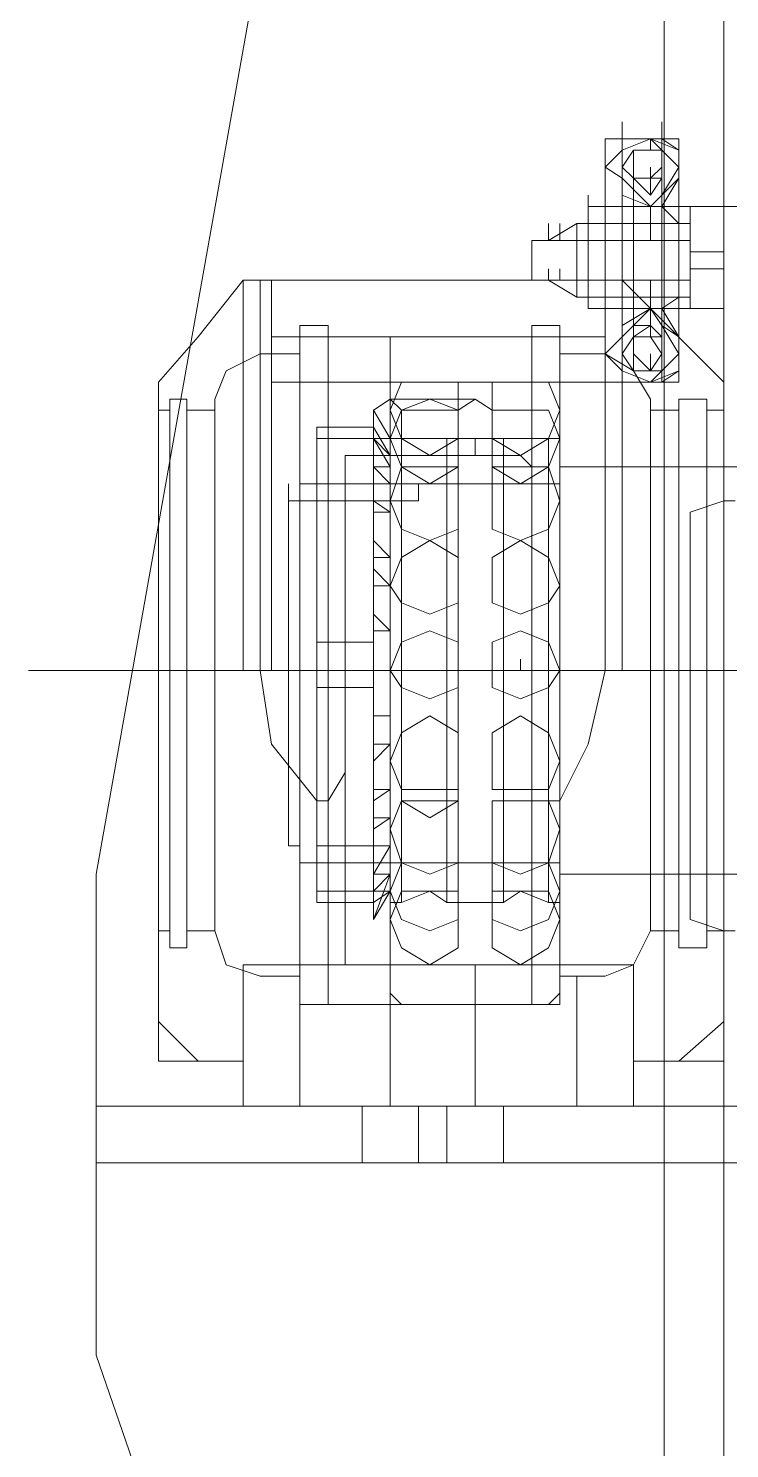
# Model space of a CAD drawing. Header units: millimetres. Extents: x 3220 to 226993, y 817 to 176024.
# Drawn here: x 123131.1 to 123310.4, y 146871.7 to 147234.8 of the extents above; entities that cross this region are included whole.
import ezdxf

# ---------------------------------------------------------------- set-up
doc = ezdxf.new("R2010")
doc.units = ezdxf.units.MM
doc.layers.add('Sichtbare Kanten(DIN)', color=7, linetype='Continuous', lineweight=50, true_color=0x3f3f3f)

# ---------------------------------------------------------------- blocks, each defined once
blk = doc.blocks.new('ligne broyage 2')
at = {"color": 7, "linetype": 'Continuous', "lineweight": 15, "true_color": 0x000007}
for points in [[(2656.44, 8849.97), (2552.28, 9434.39), (2552.28, 9434.39)], [(2640.52, 8902.05), (2640.52, 8802.23), (2640.52, 8802.23)], [(2656.44, 8776.19), (2656.44, 8849.97), (2656.44, 8849.97)], [(2656.44, 8776.19), (2656.44, 8727.01), (2656.44, 8727.01)], [(2656.44, 8727.01), (2514.67, 8316.18), (2514.67, 8316.18)]]:
    blk.add_lwpolyline(points, dxfattribs=at)
at = {"color": 7, "linetype": 'Continuous', "lineweight": 5, "true_color": 0x000007}
for points in [[(2495.87, 9372.18), (2495.87, 9020.67)], [(2511.78, 9038.02), (2511.78, 9042.36)], [(2511.78, 9038.02), (2511.78, 9042.36)], [(2511.78, 9038.02), (2511.78, 9042.36), (2511.78, 9042.36)], [(2521.91, 9038.02), (2521.91, 9042.36)], [(2514.67, 9038.02), (2507.44, 9035.13)], [(2514.67, 9020.67), (2507.44, 9027.9), (2507.44, 9035.13), (2514.67, 9038.02), (2521.91, 9035.13)], [(2521.91, 9038.02), (2507.44, 9038.02), (2507.44, 9038.02)], [(2514.67, 9038.02), (2507.44, 9035.13)], [(2511.78, 9038.02), (2507.44, 9035.13), (2507.44, 9035.13)], [(2514.67, 9038.02), (2507.44, 9035.13)], [(2507.44, 9035.13), (2511.78, 9038.02)], [(2507.44, 8994.63), (2507.44, 9038.02), (2507.44, 9038.02)], [(2511.78, 9038.02), (2514.67, 9038.02)], [(2511.78, 9038.02), (2511.78, 9020.67), (2511.78, 9020.67)], [(2511.78, 9038.02), (2511.78, 9020.67), (2511.78, 9020.67)], [(2521.91, 9035.13), (2514.67, 9038.02)], [(2521.91, 9027.9), (2521.91, 9035.13), (2514.67, 9038.02)], [(2514.67, 9035.13), (2514.67, 9038.02), (2514.67, 9038.02)], [(2521.91, 9035.13), (2514.67, 9038.02)], [(2514.67, 9038.02), (2521.91, 9038.02), (2521.91, 9035.13)], [(2514.67, 9035.13), (2514.67, 9038.02)], [(2514.67, 9035.13), (2514.67, 9038.02), (2514.67, 9038.02)], [(2521.91, 9038.02), (2526.25, 9038.02), (2526.25, 9038.02)], [(2521.91, 9035.13), (2521.91, 9038.02)], [(2526.25, 9038.02), (2526.25, 8994.63), (2526.25, 8994.63)], [(2507.44, 9035.13), (2507.44, 9030.79)], [(2507.44, 9030.79), (2507.44, 9035.13), (2507.44, 9035.13)], [(2507.44, 9030.79), (2507.44, 9035.13), (2507.44, 9035.13)], [(2507.44, 9030.79), (2507.44, 9035.13)], [(2507.44, 9030.79), (2507.44, 9035.13)], [(2514.67, 9020.67), (2511.78, 9023.56), (2507.44, 9027.9), (2507.44, 9035.13)], [(2507.44, 9030.79), (2507.44, 9035.13), (2507.44, 9035.13)], [(2507.44, 9030.79), (2507.44, 9035.13)], [(2507.44, 9035.13), (2507.44, 9027.9)], [(2507.44, 9035.13), (2507.44, 9027.9)], [(2507.44, 9030.79), (2507.44, 9035.13)], [(2514.67, 9035.13), (2511.78, 9035.13), (2511.78, 9027.9)], [(2521.91, 9030.79), (2519.01, 9035.13), (2511.78, 9035.13), (2511.78, 9027.9), (2514.67, 9023.56), (2519.01, 9027.9), (2521.91, 9030.79), (2519.01, 9027.9)], [(2521.91, 9030.79), (2519.01, 9035.13), (2511.78, 9035.13), (2511.78, 9027.9)], [(2514.67, 9035.13), (2511.78, 9035.13), (2511.78, 9030.79)], [(2514.67, 9020.67), (2521.91, 9027.9), (2521.91, 9035.13)], [(2521.91, 9030.79), (2519.01, 9035.13), (2514.67, 9035.13)], [(2519.01, 9030.79), (2519.01, 9035.13), (2514.67, 9035.13)], [(2519.01, 9035.13), (2514.67, 9035.13), (2514.67, 9035.13)], [(2519.01, 9030.79), (2519.01, 9035.13), (2514.67, 9035.13)], [(2521.91, 9035.13), (2526.25, 9030.79), (2521.91, 9027.9)], [(2521.91, 9027.9), (2521.91, 9035.13)], [(2521.91, 9027.9), (2521.91, 9035.13)], [(2526.25, 9030.79), (2521.91, 9035.13), (2521.91, 9035.13)], [(2526.25, 9030.79), (2526.25, 9035.13)], [(2526.25, 9030.79), (2526.25, 9035.13), (2526.25, 9035.13)], [(2526.25, 9030.79), (2526.25, 9035.13)], [(2526.25, 9030.79), (2526.25, 9035.13)], [(2526.25, 9030.79), (2526.25, 9035.13)], [(2526.25, 9030.79), (2526.25, 9035.13)], [(2507.44, 9030.79), (2507.44, 9027.9), (2507.44, 9027.9)], [(2507.44, 9027.9), (2507.44, 9030.79)], [(2511.78, 9027.9), (2514.67, 9023.56), (2519.01, 9027.9), (2521.91, 9030.79)], [(2511.78, 9030.79), (2511.78, 9020.67), (2511.78, 9020.67)], [(2511.78, 9027.9), (2511.78, 9030.79)], [(2511.78, 9030.79), (2514.67, 9027.9), (2514.67, 9027.9)], [(2514.67, 9027.9), (2514.67, 9030.79)], [(2514.67, 9027.9), (2519.01, 9027.9), (2519.01, 9030.79)], [(2519.01, 9020.67), (2519.01, 9030.79)], [(2526.25, 9030.79), (2521.91, 9027.9), (2521.91, 9020.67)], [(2507.44, 9027.9), (2511.78, 9020.67)], [(2521.91, 9027.9), (2514.67, 9020.67), (2507.44, 9027.9)], [(2511.78, 9020.67), (2507.44, 9027.9)], [(2507.44, 9027.9), (2514.67, 9020.67)], [(2511.78, 9027.9), (2514.67, 9023.56), (2519.01, 9027.9)], [(2511.78, 9027.9), (2514.67, 9027.9), (2514.67, 9027.9)], [(2511.78, 9027.9), (2514.67, 9027.9), (2514.67, 9027.9)], [(2514.67, 9023.56), (2514.67, 9027.9), (2514.67, 9027.9)], [(2514.67, 9023.56), (2514.67, 9027.9), (2514.67, 9027.9)], [(2514.67, 9020.67), (2521.91, 9027.9)], [(2521.91, 9027.9), (2521.91, 9023.56), (2514.67, 9020.67)], [(2521.91, 9020.67), (2521.91, 9027.9)], [(2511.78, 9020.67), (2511.78, 9023.56), (2511.78, 9023.56)], [(2511.78, 9020.67), (2511.78, 9023.56)], [(2511.78, 9020.67), (2511.78, 9023.56)], [(2511.78, 9020.67), (2511.78, 9023.56)], [(2511.78, 9020.67), (2511.78, 9023.56)], [(2521.91, 9020.67), (2521.91, 9023.56)], [(2521.91, 9020.67), (2521.91, 9023.56)], [(2530.58, 9020.67), (2530.58, 9023.56), (2530.58, 9023.56)], [(2495.87, 9020.67), (1629.37, 9020.67)], [(2504.55, 9020.67), (2495.87, 9020.67)], [(2511.78, 9020.67), (2495.87, 9020.67)], [(2495.87, 9020.67), (2511.78, 9020.67), (2507.44, 9016.33)], [(2495.87, 8954.12), (2495.87, 9020.67)], [(2504.55, 8997.52), (2504.55, 9020.67), (2504.55, 9016.33)], [(2504.55, 9016.33), (2504.55, 9020.67)], [(2507.44, 9016.33), (2507.44, 9020.67)], [(2514.67, 9020.67), (2511.78, 9020.67), (2511.78, 9016.33)], [(2511.78, 9020.67), (2521.91, 9020.67), (2521.91, 9020.67)], [(2521.91, 9020.67), (2511.78, 9020.67), (2511.78, 9020.67)], [(2511.78, 8994.63), (2511.78, 9020.67), (2511.78, 9020.67)], [(2514.67, 9020.67), (2511.78, 9020.67)], [(2514.67, 9020.67), (2514.67, 9011.99)], [(2514.67, 9020.67), (2521.91, 9020.67)], [(2526.25, 9020.67), (2514.67, 9020.67)], [(2521.91, 9020.67), (2514.67, 9020.67)], [(2519.01, 8994.63), (2519.01, 9020.67)], [(2521.91, 9016.33), (2521.91, 9020.67)], [(2521.91, 9011.99), (2521.91, 9020.67)], [(2530.58, 9020.67), (2521.91, 9020.67)], [(2521.91, 9020.67), (2530.58, 9020.67), (2530.58, 9020.67)], [(2526.25, 9016.33), (2526.25, 9020.67)], [(2530.58, 9020.67), (2526.25, 9020.67)], [(2526.25, 9020.67), (2526.25, 8994.63)], [(2530.58, 9020.67), (2530.58, 8994.63)], [(2530.58, 9016.33), (2530.58, 9020.67)], [(2504.55, 9016.33), (2504.55, 8997.52)], [(2504.55, 9009.09), (2504.55, 9016.33), (2504.55, 9016.33)], [(2504.55, 9009.09), (2504.55, 9016.33), (2504.55, 9016.33)], [(2504.55, 9016.33), (2504.55, 9011.99)], [(2504.55, 9016.33), (2507.44, 9016.33)], [(2530.58, 9016.33), (2507.44, 9016.33)], [(2507.44, 9016.33), (2507.44, 8997.52)], [(2507.44, 9016.33), (2507.44, 9011.99)], [(2511.78, 9016.33), (2511.78, 9011.99)], [(2511.78, 9011.99), (2511.78, 9016.33)], [(2511.78, 9016.33), (2511.78, 8997.52)], [(2519.01, 9011.99), (2519.01, 9016.33)], [(2526.25, 9016.33), (2521.91, 9016.33), (2521.91, 9011.99), (2526.25, 9011.99)], [(2521.91, 9011.99), (2521.91, 9016.33)], [(2530.58, 9016.33), (2526.25, 9016.33), (2526.25, 9016.33)], [(2526.25, 9016.33), (2526.25, 9011.99)], [(2526.25, 9011.99), (2526.25, 9016.33)], [(2526.25, 9011.99), (2526.25, 9016.33), (2526.25, 9016.33)], [(2530.58, 9016.33), (2530.58, 9011.99)], [(2530.58, 9011.99), (2530.58, 9016.33)], [(2530.58, 9011.99), (2533.48, 9011.99), (2533.48, 9016.33)], [(2530.58, 9011.99), (2530.58, 9016.33)], [(2530.58, 9011.99), (2530.58, 9016.33), (2530.58, 9016.33)], [(2530.58, 9011.99), (2530.58, 9016.33)], [(2530.58, 9016.33), (2533.48, 9016.33), (2533.48, 9016.33)], [(2533.48, 9016.33), (2540.71, 9011.99), (2545.05, 9011.99)], [(2537.82, 9011.99), (2537.82, 9016.33)], [(2540.71, 9011.99), (2540.71, 9016.33)], [(2504.55, 9011.99), (2507.44, 9011.99)], [(2521.91, 9011.99), (2507.44, 9011.99)], [(2530.58, 9011.99), (2507.44, 9011.99)], [(2511.78, 9011.99), (2511.78, 9001.86)], [(2519.01, 9011.99), (2519.01, 9001.86)], [(2519.01, 9011.99), (2537.82, 9011.99), (2537.82, 9011.99)], [(2521.91, 9001.86), (2521.91, 9011.99)], [(2530.58, 9011.99), (2521.91, 9011.99)], [(2530.58, 9011.99), (2526.25, 9011.99), (2526.25, 9011.99)], [(2530.58, 9011.99), (2540.71, 9011.99)], [(2530.58, 9001.86), (2530.58, 9011.99)], [(2533.48, 9011.99), (2533.48, 9001.86), (2533.48, 9001.86)], [(2540.71, 9011.99), (2537.82, 9011.99), (2537.82, 9011.99)], [(2545.05, 9011.99), (2545.05, 9001.86)], [(2495.87, 9009.09), (2504.55, 9009.09)], [(2504.55, 9004.75), (2495.87, 9004.75)], [(2504.55, 9001.86), (2504.55, 9004.75)], [(2504.55, 8997.52), (2504.55, 9004.75), (2504.55, 9004.75)], [(2504.55, 8997.52), (2504.55, 9004.75), (2504.55, 9004.75)], [(2521.91, 9001.86), (2521.91, 9004.75)], [(2526.25, 9001.86), (2526.25, 9004.75)], [(2530.58, 9001.86), (2530.58, 9004.75)], [(2533.48, 9001.86), (2533.48, 9004.75)], [(2537.82, 9001.86), (2537.82, 9004.75)], [(2540.71, 9001.86), (2540.71, 9004.75)], [(2521.91, 9001.86), (2495.87, 8975.82)], [(2507.44, 9001.86), (2504.55, 9001.86)], [(2530.58, 9001.86), (2507.44, 9001.86)], [(2507.44, 9001.86), (2507.44, 8997.52)], [(2507.44, 9001.86), (2521.91, 9001.86)], [(2507.44, 8997.52), (2507.44, 9001.86)], [(2511.78, 9001.86), (2511.78, 8997.52)], [(2511.78, 8997.52), (2511.78, 9001.86)], [(2514.67, 9001.86), (2514.67, 8994.63)], [(2540.71, 9001.86), (2519.01, 9001.86), (2519.01, 9001.86)], [(2526.25, 9001.86), (2521.91, 9001.86), (2521.91, 8997.52), (2526.25, 8997.52)], [(2521.91, 9001.86), (2521.91, 8997.52)], [(2521.91, 8994.63), (2521.91, 9001.86)], [(2521.91, 9001.86), (2530.58, 9001.86)], [(2521.91, 9001.86), (2526.25, 9001.86), (2526.25, 9001.86)], [(2521.91, 9001.86), (2521.91, 8902.05)], [(2526.25, 9001.86), (2526.25, 8997.52)], [(2526.25, 8987.39), (2526.25, 9001.86), (2526.25, 9001.86)], [(2611.59, 9001.86), (2526.25, 9001.86)], [(2526.25, 8997.52), (2526.25, 9001.86)], [(2526.25, 8997.52), (2526.25, 9001.86)], [(2526.25, 9001.86), (2530.58, 9001.86), (2530.58, 9001.86)], [(2526.25, 9001.86), (2526.25, 8902.05)], [(2530.58, 9001.86), (2530.58, 8997.52)], [(2530.58, 8997.52), (2530.58, 9001.86)], [(2530.58, 8997.52), (2530.58, 9001.86)], [(2533.48, 9001.86), (2530.58, 9001.86), (2530.58, 9001.86)], [(2530.58, 9001.86), (2540.71, 9001.86), (2533.48, 8997.52)], [(2530.58, 8997.52), (2530.58, 9001.86), (2530.58, 9001.86)], [(2533.48, 9001.86), (2533.48, 8997.52)], [(2545.05, 9001.86), (2540.71, 9001.86), (2540.71, 9001.86)], [(2614.49, 9001.86), (2611.59, 9001.86)], [(2611.59, 8987.39), (2611.59, 9001.86), (2611.59, 9001.86)], [(2618.83, 9001.86), (2614.49, 9001.86)], [(2614.49, 9001.86), (2614.49, 8902.05)], [(2630.4, 8987.39), (2618.83, 9001.86)], [(2618.83, 9001.86), (2618.83, 8902.05)], [(2504.55, 8997.52), (2507.44, 8997.52)], [(2507.44, 8997.52), (2530.58, 8997.52)], [(2511.78, 8994.63), (2507.44, 8997.52)], [(2511.78, 8997.52), (2511.78, 8994.63), (2514.67, 8994.63)], [(2511.78, 8994.63), (2511.78, 8997.52), (2511.78, 8997.52)], [(2511.78, 8994.63), (2511.78, 8997.52)], [(2511.78, 8994.63), (2511.78, 8997.52)], [(2511.78, 8994.63), (2511.78, 8997.52)], [(2511.78, 8994.63), (2511.78, 8997.52)], [(2511.78, 8994.63), (2511.78, 8997.52)], [(2521.91, 8994.63), (2521.91, 8997.52)], [(2521.91, 8994.63), (2521.91, 8997.52)], [(2521.91, 8994.63), (2521.91, 8997.52)], [(2533.48, 8997.52), (2526.25, 8997.52), (2526.25, 8997.52)], [(2530.58, 8994.63), (2530.58, 8997.52)], [(2504.55, 8994.63), (2495.87, 8994.63)], [(2511.78, 8994.63), (2495.87, 8994.63)], [(2495.87, 8994.63), (2511.78, 8994.63), (2511.78, 8994.63)], [(2521.91, 8987.39), (2514.67, 8994.63), (2507.44, 8987.39)], [(2521.91, 8987.39), (2514.67, 8994.63), (2507.44, 8987.39)], [(2507.44, 8987.39), (2511.78, 8990.29), (2514.67, 8994.63)], [(2511.78, 8994.63), (2507.44, 8987.39)], [(2507.44, 8987.39), (2511.78, 8994.63)], [(2521.91, 8987.39), (2514.67, 8994.63), (2507.44, 8987.39)], [(2507.44, 8994.63), (2507.44, 8987.39), (2507.44, 8987.39)], [(2519.01, 8994.63), (2511.78, 8994.63), (2511.78, 8994.63)], [(2511.78, 8994.63), (2521.91, 8994.63), (2521.91, 8994.63)], [(2511.78, 8994.63), (2514.67, 8994.63), (2514.67, 8994.63)], [(2511.78, 8994.63), (2511.78, 8990.29), (2511.78, 8990.29)], [(2511.78, 8994.63), (2511.78, 8975.82)], [(2511.78, 8994.63), (2511.78, 8983.05), (2511.78, 8983.05)], [(2521.91, 8994.63), (2514.67, 8994.63), (2514.67, 8994.63)], [(2514.67, 8994.63), (2526.25, 8994.63)], [(2514.67, 8994.63), (2519.01, 8990.29), (2521.91, 8987.39)], [(2514.67, 8994.63), (2521.91, 8994.63)], [(2514.67, 8990.29), (2514.67, 8994.63)], [(2514.67, 8990.29), (2514.67, 8994.63), (2514.67, 8994.63)], [(2514.67, 8990.29), (2514.67, 8994.63)], [(2514.67, 8978.71), (2519.01, 8983.05), (2519.01, 8994.63)], [(2521.91, 8994.63), (2519.01, 8994.63), (2519.01, 8994.63)], [(2530.58, 8994.63), (2521.91, 8994.63), (2521.91, 8994.63)], [(2530.58, 8994.63), (2521.91, 8994.63), (2521.91, 8994.63)], [(2521.91, 8994.63), (2521.91, 8990.29), (2521.91, 8990.29)], [(2521.91, 8990.29), (2521.91, 8975.82), (2521.91, 8994.63)], [(2526.25, 8994.63), (2530.58, 8994.63)], [(2526.25, 8987.39), (2526.25, 8994.63)], [(2521.91, 8983.05), (2519.01, 8987.39), (2514.67, 8990.29), (2511.78, 8987.39)], [(2511.78, 8975.82), (2511.78, 8990.29)], [(2519.01, 8987.39), (2519.01, 8990.29), (2514.67, 8990.29), (2511.78, 8987.39)], [(2514.67, 8990.29), (2514.67, 8987.39), (2511.78, 8987.39)], [(2519.01, 8983.05), (2519.01, 8987.39), (2514.67, 8990.29), (2514.67, 8987.39), (2511.78, 8987.39)], [(2526.25, 8987.39), (2526.25, 8990.29)], [(2526.25, 8987.39), (2526.25, 8990.29)], [(2545.05, 8990.29), (2537.82, 8990.29)], [(2537.82, 8990.29), (2537.82, 8902.05)], [(2545.05, 8990.29), (2545.05, 8902.05)], [(2604.36, 8990.29), (2597.13, 8990.29)], [(2597.13, 8990.29), (2597.13, 8902.05)], [(2604.36, 8990.29), (2604.36, 8902.05)], [(2611.59, 8987.39), (2611.59, 8990.29)], [(2611.59, 8987.39), (2611.59, 8990.29)], [(2507.44, 8987.39), (2507.44, 8978.71)], [(2507.44, 8987.39), (2507.44, 8978.71)], [(2507.44, 8987.39), (2507.44, 8978.71)], [(2507.44, 8987.39), (2507.44, 8978.71)], [(2507.44, 8983.05), (2507.44, 8987.39)], [(2507.44, 8983.05), (2507.44, 8987.39)], [(2507.44, 8983.05), (2507.44, 8987.39), (2507.44, 8987.39)], [(2507.44, 8975.82), (2507.44, 8987.39), (2507.44, 8987.39)], [(2511.78, 8987.39), (2511.78, 8978.71), (2514.67, 8978.71)], [(2511.78, 8987.39), (2511.78, 8978.71), (2519.01, 8978.71), (2521.91, 8983.05)], [(2514.67, 8987.39), (2511.78, 8983.05), (2511.78, 8983.05)], [(2511.78, 8983.05), (2511.78, 8987.39)], [(2521.91, 8983.05), (2519.01, 8987.39)], [(2521.91, 8978.71), (2521.91, 8987.39), (2521.91, 8987.39)], [(2521.91, 8978.71), (2521.91, 8987.39)], [(2521.91, 8978.71), (2521.91, 8987.39)], [(2521.91, 8978.71), (2521.91, 8987.39)], [(2526.25, 8983.05), (2526.25, 8987.39)], [(2526.25, 8983.05), (2526.25, 8987.39), (2526.25, 8987.39)], [(2526.25, 8987.39), (2526.25, 8975.82), (2526.25, 8975.82)], [(2526.25, 8983.05), (2526.25, 8987.39), (2526.25, 8987.39)], [(2526.25, 8983.05), (2526.25, 8987.39)], [(2526.25, 8983.05), (2526.25, 8987.39)], [(2526.25, 8987.39), (2526.25, 8975.82)], [(2537.82, 8987.39), (2537.82, 8819.59)], [(2540.71, 8987.39), (2537.82, 8987.39), (2537.82, 8987.39)], [(2578.32, 8987.39), (2540.71, 8987.39)], [(2597.13, 8987.39), (2578.32, 8987.39)], [(2581.22, 8987.39), (2578.32, 8987.39), (2578.32, 8987.39)], [(2581.22, 8987.39), (2581.22, 8826.82)], [(2611.59, 8987.39), (2611.59, 8975.82), (2611.59, 8975.82)], [(2640.52, 8975.82), (2630.4, 8987.39)], [(2507.44, 8983.05), (2507.44, 8978.71)], [(2511.78, 8975.82), (2507.44, 8978.71), (2507.44, 8983.05)], [(2511.78, 8983.05), (2511.78, 8978.71), (2514.67, 8978.71)], [(2514.67, 8978.71), (2519.01, 8978.71), (2521.91, 8983.05)], [(2514.67, 8978.71), (2514.67, 8983.05), (2514.67, 8983.05)], [(2514.67, 8978.71), (2514.67, 8983.05)], [(2514.67, 8978.71), (2514.67, 8983.05)], [(2514.67, 8978.71), (2514.67, 8983.05)], [(2514.67, 8978.71), (2519.01, 8978.71), (2519.01, 8983.05)], [(2526.25, 8983.05), (2519.01, 8978.71), (2514.67, 8971.48)], [(2526.25, 8983.05), (2521.91, 8978.71), (2521.91, 8975.82)], [(2521.91, 8978.71), (2526.25, 8983.05), (2526.25, 8983.05)], [(2537.82, 8983.05), (2526.25, 8983.05)], [(2614.49, 8983.05), (2604.36, 8983.05)], [(2626.06, 8971.48), (2623.17, 8978.71), (2614.49, 8983.05)], [(2495.87, 8975.82), (2495.87, 8902.05)], [(2521.91, 8978.71), (2514.67, 8975.82), (2507.44, 8978.71)], [(2521.91, 8978.71), (2514.67, 8975.82), (2507.44, 8978.71)], [(2511.78, 8975.82), (2507.44, 8978.71)], [(2507.44, 8978.71), (2514.67, 8975.82)], [(2507.44, 8978.71), (2514.67, 8975.82)], [(2511.78, 8975.82), (2507.44, 8975.82), (2507.44, 8975.82)], [(2511.78, 8975.82), (2511.78, 8978.71), (2511.78, 8978.71)], [(2511.78, 8975.82), (2511.78, 8978.71)], [(2511.78, 8975.82), (2511.78, 8978.71)], [(2511.78, 8975.82), (2511.78, 8978.71)], [(2511.78, 8975.82), (2526.25, 8975.82), (2526.25, 8975.82)], [(2514.67, 8975.82), (2511.78, 8975.82), (2511.78, 8975.82)], [(2514.67, 8975.82), (2521.91, 8978.71)], [(2514.67, 8975.82), (2521.91, 8978.71)], [(2521.91, 8975.82), (2514.67, 8975.82)], [(2521.91, 8975.82), (2521.91, 8978.71)], [(2521.91, 8975.82), (2521.91, 8978.71)], [(2526.25, 8975.82), (2526.25, 8978.71)], [(2526.25, 8975.82), (2611.59, 8975.82)], [(2526.25, 8902.05), (2526.25, 8975.82)], [(2581.22, 8975.82), (2537.82, 8975.82)], [(2611.59, 8975.82), (2611.59, 8978.71)], [(2611.59, 8902.05), (2611.59, 8975.82)], [(2640.52, 8975.82), (2640.52, 8919.4)], [(2500.21, 8968.59), (2495.87, 8968.59)], [(2500.21, 8971.48), (2500.21, 8902.05)], [(2507.44, 8971.48), (2500.21, 8971.48)], [(2507.44, 8971.48), (2507.44, 8902.05)], [(2514.67, 8968.59), (2507.44, 8968.59)], [(2514.67, 8971.48), (2514.67, 8902.05)], [(2555.18, 8968.59), (2559.52, 8971.48), (2563.86, 8968.59)], [(2559.52, 8971.48), (2555.18, 8968.59), (2555.18, 8957.02)], [(2559.52, 8971.48), (2581.22, 8971.48)], [(2563.86, 8968.59), (2571.09, 8971.48), (2578.32, 8968.59)], [(2563.86, 8968.59), (2563.86, 8957.02)], [(2578.32, 8968.59), (2581.22, 8971.48), (2585.55, 8968.59)], [(2578.32, 8968.59), (2578.32, 8957.02)], [(2581.22, 8971.48), (2585.55, 8968.59), (2585.55, 8968.59)], [(2581.22, 8961.36), (2585.55, 8961.36), (2581.22, 8954.12), (2581.22, 8957.02), (2585.55, 8964.25), (2585.55, 8968.59)], [(2585.55, 8968.59), (2581.22, 8961.36), (2585.55, 8961.36)], [(2585.55, 8964.25), (2585.55, 8968.59)], [(2585.55, 8964.25), (2585.55, 8968.59)], [(2585.55, 8968.59), (2585.55, 8957.02)], [(2585.55, 8968.59), (2585.55, 8954.12), (2585.55, 8961.36)], [(2626.06, 8971.48), (2626.06, 8902.05)], [(2633.29, 8968.59), (2626.06, 8968.59)], [(2633.29, 8971.48), (2633.29, 8902.05)], [(2637.63, 8971.48), (2633.29, 8971.48)], [(2637.63, 8971.48), (2637.63, 8902.05)], [(2640.52, 8968.59), (2637.63, 8968.59)], [(2540.71, 8961.36), (2537.82, 8961.36), (2537.82, 8961.36)], [(2540.71, 8961.36), (2540.71, 8842.74)], [(2540.71, 8961.36), (2552.28, 8961.36), (2552.28, 8961.36)], [(2552.28, 8961.36), (2552.28, 8842.74)], [(2566.75, 8961.36), (2552.28, 8961.36)], [(2559.52, 8957.02), (2559.52, 8961.36)], [(2566.75, 8961.36), (2566.75, 8842.74)], [(2566.75, 8961.36), (2578.32, 8961.36), (2578.32, 8961.36)], [(2578.32, 8961.36), (2578.32, 8842.74)], [(2581.22, 8961.36), (2578.32, 8961.36)], [(2581.22, 8961.36), (2581.22, 8957.02), (2585.55, 8961.36)], [(2581.22, 8961.36), (2581.22, 8845.63)], [(2581.22, 8957.02), (2581.22, 8961.36), (2581.22, 8961.36)], [(2585.55, 8961.36), (2581.22, 8961.36), (2581.22, 8961.36)], [(2585.55, 8964.25), (2585.55, 8961.36), (2585.55, 8961.36)], [(2585.55, 8961.36), (2585.55, 8964.25)], [(2585.55, 8949.78), (2585.55, 8909.28), (2585.55, 8964.25)], [(2600.02, 8964.25), (2597.13, 8964.25), (2600.02, 8964.25), (2600.02, 8961.36), (2585.55, 8961.36), (2585.55, 8964.25), (2597.13, 8964.25), (2585.55, 8964.25)], [(2600.02, 8961.36), (2585.55, 8961.36), (2585.55, 8964.25)], [(2585.55, 8961.36), (2585.55, 8964.25), (2585.55, 8964.25)], [(2585.55, 8961.36), (2585.55, 8964.25), (2585.55, 8964.25)], [(2585.55, 8961.36), (2585.55, 8954.12)], [(2585.55, 8961.36), (2585.55, 8954.12)], [(2600.02, 8964.25), (2600.02, 8909.28)], [(2600.02, 8961.36), (2600.02, 8964.25), (2600.02, 8964.25)], [(2495.87, 8954.12), (1629.37, 8954.12)], [(2537.82, 8954.12), (2481.4, 8954.12)], [(2495.87, 8954.12), (2495.87, 8605.5)], [(2537.82, 8954.12), (2537.82, 8957.02)], [(2537.82, 8954.12), (2537.82, 8849.97)], [(2537.82, 8954.12), (2537.82, 8949.78), (2540.71, 8949.78)], [(2547.94, 8957.02), (2545.05, 8954.12), (2545.05, 8954.12)], [(2545.05, 8902.05), (2545.05, 8954.12)], [(2547.94, 8957.02), (2588.45, 8957.02)], [(2563.86, 8957.02), (2555.18, 8957.02)], [(2563.86, 8957.02), (2563.86, 8902.05)], [(2563.86, 8957.02), (2563.86, 8868.77)], [(2563.86, 8957.02), (2585.55, 8957.02), (2585.55, 8957.02)], [(2578.32, 8868.77), (2578.32, 8957.02)], [(2578.32, 8902.05), (2578.32, 8957.02)], [(2578.32, 8949.78), (2581.22, 8949.78), (2581.22, 8954.12)], [(2578.32, 8949.78), (2578.32, 8954.12)], [(2585.55, 8957.02), (2581.22, 8957.02)], [(2585.55, 8954.12), (2581.22, 8954.12)], [(2581.22, 8942.55), (2581.22, 8949.78), (2585.55, 8954.12)], [(2585.55, 8954.12), (2585.55, 8957.02)], [(2585.55, 8949.78), (2585.55, 8954.12), (2585.55, 8954.12)], [(2585.55, 8949.78), (2585.55, 8954.12), (2585.55, 8954.12)], [(2592.79, 8954.12), (2592.79, 8957.02), (2588.45, 8957.02)], [(2592.79, 8954.12), (2592.79, 8902.05)], [(2573.98, 8949.78), (2537.82, 8949.78)], [(2578.32, 8949.78), (2573.98, 8949.78), (2573.98, 8949.78)], [(2573.98, 8945.44), (2573.98, 8949.78), (2578.32, 8949.78)], [(2578.32, 8949.78), (2578.32, 8852.86)], [(2581.22, 8949.78), (2578.32, 8949.78)], [(2585.55, 8949.78), (2581.22, 8949.78)], [(2581.22, 8945.44), (2581.22, 8949.78)], [(2581.22, 8949.78), (2604.36, 8949.78), (2604.36, 8949.78)], [(2600.02, 8949.78), (2581.22, 8949.78), (2581.22, 8949.78)], [(2585.55, 8945.44), (2585.55, 8949.78)], [(2585.55, 8949.78), (2585.55, 8852.86)], [(2585.55, 8942.55), (2585.55, 8949.78), (2585.55, 8949.78)], [(2600.02, 8949.78), (2600.02, 8909.28)], [(2604.36, 8949.78), (2604.36, 8852.86)], [(2607.25, 8945.44), (2607.25, 8949.78)], [(2607.25, 8945.44), (2607.25, 8949.78), (2607.25, 8949.78)], [(2495.87, 8945.44), (2492.97, 8945.44)], [(2504.55, 8935.32), (2504.55, 8942.55), (2495.87, 8945.44)], [(2607.25, 8945.44), (2573.98, 8945.44), (2573.98, 8945.44)], [(2581.22, 8942.55), (2585.55, 8945.44)], [(2585.55, 8945.44), (2585.55, 8935.32)], [(2585.55, 8945.44), (2585.55, 8935.32)], [(2585.55, 8942.55), (2585.55, 8945.44), (2585.55, 8945.44)], [(2607.25, 8945.44), (2604.36, 8945.44)], [(2607.25, 8945.44), (2607.25, 8857.2)], [(2585.55, 8942.55), (2581.22, 8942.55)], [(2585.55, 8935.32), (2585.55, 8938.21)], [(2504.55, 8845.63), (2504.55, 8935.32)], [(2585.55, 8928.08), (2581.22, 8923.74), (2581.22, 8930.98), (2585.55, 8935.32)], [(2585.55, 8935.32), (2585.55, 8923.74), (2585.55, 8928.08)], [(2585.55, 8930.98), (2581.22, 8930.98)], [(2585.55, 8928.08), (2585.55, 8912.17)], [(2585.55, 8928.08), (2585.55, 8916.51)], [(2585.55, 8923.74), (2581.22, 8923.74)], [(2640.52, 8902.05), (2640.52, 8919.4), (2640.52, 8919.4)], [(2585.55, 8916.51), (2581.22, 8912.17), (2585.55, 8912.17)], [(2585.55, 8912.17), (2585.55, 8916.51)], [(2581.22, 8912.17), (2581.22, 8902.05)], [(2585.55, 8909.28), (2585.55, 8912.17), (2585.55, 8912.17)], [(2585.55, 8909.28), (2585.55, 8912.17), (2585.55, 8912.17)], [(2585.55, 8912.17), (2585.55, 8902.05), (2585.55, 8902.05)], [(2600.02, 8909.28), (2600.02, 8912.17)], [(2585.55, 8909.28), (2585.55, 8897.71)], [(2597.13, 8909.28), (2585.55, 8909.28), (2585.55, 8897.71)], [(2585.55, 8909.28), (2597.13, 8909.28), (2597.13, 8909.28)], [(2600.02, 8897.71), (2600.02, 8909.28), (2597.13, 8909.28), (2600.02, 8909.28)], [(2600.02, 8897.71), (2600.02, 8909.28), (2600.02, 8909.28)], [(2526.25, 8902.05), (2526.25, 8904.94)], [(2547.94, 8902.05), (2547.94, 8904.94)], [(2600.02, 8904.94), (2600.02, 8897.71)], [(2495.87, 8802.23), (2495.87, 8902.05)], [(2495.87, 8902.05), (2500.21, 8902.05)], [(2495.87, 8902.05), (2545.05, 8902.05), (2545.05, 8902.05)], [(2500.21, 8831.16), (2500.21, 8902.05)], [(2519.01, 8902.05), (2500.21, 8902.05), (2500.21, 8902.05)], [(2507.44, 8831.16), (2507.44, 8902.05)], [(2514.67, 8835.5), (2514.67, 8902.05)], [(2519.01, 8902.05), (2521.91, 8902.05), (2521.91, 8902.05)], [(2521.91, 8902.05), (2545.05, 8902.05), (2545.05, 8902.05)], [(2537.82, 8868.77), (2530.58, 8883.24), (2526.25, 8902.05)], [(2537.82, 8816.7), (2537.82, 8902.05)], [(2545.05, 8826.82), (2545.05, 8902.05)], [(2545.05, 8816.7), (2545.05, 8902.05)], [(2547.94, 8902.05), (2545.05, 8902.05), (2545.05, 8902.05)], [(2592.79, 8902.05), (2547.94, 8902.05)], [(2588.45, 8902.05), (2547.94, 8902.05)], [(2563.86, 8868.77), (2563.86, 8902.05), (2563.86, 8902.05)], [(2563.86, 8902.05), (2563.86, 8868.77), (2563.86, 8868.77)], [(2578.32, 8868.77), (2578.32, 8902.05), (2578.32, 8902.05)], [(2578.32, 8868.77), (2578.32, 8902.05), (2578.32, 8902.05)], [(2585.55, 8902.05), (2585.55, 8890.47)], [(2585.55, 8897.71), (2585.55, 8902.05)], [(2585.55, 8897.71), (2585.55, 8902.05), (2585.55, 8902.05)], [(2585.55, 8902.05), (2585.55, 8890.47)], [(2592.79, 8902.05), (2588.45, 8902.05)], [(2592.79, 8902.05), (2592.79, 8826.82)], [(2592.79, 8902.05), (2597.13, 8902.05), (2597.13, 8902.05)], [(2597.13, 8816.7), (2597.13, 8902.05)], [(2614.49, 8902.05), (2597.13, 8902.05), (2597.13, 8902.05)], [(2597.13, 8902.05), (2614.49, 8902.05), (2614.49, 8902.05)], [(2614.49, 8902.05), (2611.59, 8883.24), (2600.02, 8868.77)], [(2600.02, 8897.71), (2600.02, 8902.05)], [(2600.02, 8897.71), (2600.02, 8902.05), (2600.02, 8902.05)], [(2604.36, 8816.7), (2604.36, 8902.05)], [(2614.49, 8902.05), (2623.17, 8902.05), (2623.17, 8902.05)], [(2618.83, 8902.05), (2614.49, 8902.05)], [(2623.17, 8902.05), (2640.52, 8902.05), (2618.83, 8902.05)], [(2626.06, 8835.5), (2626.06, 8902.05)], [(2633.29, 8831.16), (2633.29, 8902.05)], [(2637.63, 8831.16), (2637.63, 8902.05)], [(2585.55, 8897.71), (2585.55, 8857.2)], [(2585.55, 8897.71), (2585.55, 8842.74)], [(2600.02, 8897.71), (2585.55, 8897.71), (2585.55, 8897.71)], [(2585.55, 8897.71), (2597.13, 8897.71), (2597.13, 8897.71)], [(2597.13, 8897.71), (2600.02, 8897.71)], [(2600.02, 8897.71), (2600.02, 8857.2)], [(2600.02, 8897.71), (2600.02, 8842.74)], [(2581.22, 8890.47), (2581.22, 8883.24), (2581.22, 8883.24)], [(2585.55, 8890.47), (2585.55, 8883.24), (2585.55, 8883.24)], [(2585.55, 8883.24), (2581.22, 8883.24), (2585.55, 8878.9)], [(2585.55, 8878.9), (2585.55, 8883.24), (2585.55, 8883.24)], [(2585.55, 8878.9), (2585.55, 8883.24), (2585.55, 8883.24)], [(2585.55, 8878.9), (2585.55, 8868.77)], [(2585.55, 8878.9), (2585.55, 8868.77)], [(2592.79, 8876.01), (2597.13, 8868.77)], [(2537.82, 8868.77), (2545.05, 8868.77), (2545.05, 8871.67)], [(2578.32, 8868.77), (2578.32, 8871.67), (2578.32, 8871.67)], [(2585.55, 8871.67), (2581.22, 8871.67)], [(2585.55, 8861.54), (2581.22, 8864.43), (2581.22, 8871.67), (2585.55, 8868.77)], [(2585.55, 8868.77), (2585.55, 8871.67), (2585.55, 8861.54)], [(2585.55, 8868.77), (2585.55, 8871.67)], [(2597.13, 8868.77), (2600.02, 8868.77), (2600.02, 8868.77)], [(2585.55, 8864.43), (2581.22, 8864.43)], [(2585.55, 8861.54), (2585.55, 8864.43)], [(2585.55, 8861.54), (2585.55, 8852.86)], [(2585.55, 8861.54), (2585.55, 8849.97)], [(2600.02, 8857.2), (2600.02, 8861.54)], [(2600.02, 8857.2), (2581.22, 8857.2), (2581.22, 8857.2)], [(2585.55, 8849.97), (2581.22, 8857.2)], [(2585.55, 8857.2), (2581.22, 8857.2)], [(2585.55, 8845.63), (2581.22, 8849.97), (2581.22, 8857.2)], [(2585.55, 8852.86), (2585.55, 8857.2)], [(2604.36, 8857.2), (2607.25, 8857.2), (2607.25, 8857.2)], [(2537.82, 8849.97), (2537.82, 8852.86)], [(2537.82, 8852.86), (2578.32, 8852.86)], [(2540.71, 8852.86), (2537.82, 8852.86), (2537.82, 8852.86)], [(2581.22, 8852.86), (2578.32, 8852.86), (2578.32, 8852.86)], [(2581.22, 8852.86), (2604.36, 8852.86), (2604.36, 8852.86)], [(2581.22, 8849.97), (2585.55, 8849.97), (2585.55, 8852.86)], [(2585.55, 8849.97), (2585.55, 8852.86), (2585.55, 8852.86)], [(2481.4, 8849.97), (2537.82, 8849.97)], [(2581.22, 8849.97), (2585.55, 8838.4)], [(2585.55, 8845.63), (2585.55, 8849.97), (2585.55, 8849.97)], [(2585.55, 8845.63), (2585.55, 8849.97)], [(2585.55, 8845.63), (2585.55, 8849.97)], [(2600.02, 8845.63), (2600.02, 8849.97)], [(2495.87, 8835.5), (2504.55, 8838.4), (2504.55, 8845.63)], [(2552.28, 8842.74), (2547.94, 8845.63), (2540.71, 8842.74), (2537.82, 8842.74)], [(2581.22, 8842.74), (2578.32, 8842.74), (2571.09, 8845.63), (2566.75, 8842.74)], [(2585.55, 8842.74), (2581.22, 8845.63), (2581.22, 8845.63)], [(2581.22, 8845.63), (2585.55, 8845.63)], [(2585.55, 8838.4), (2581.22, 8845.63), (2581.22, 8845.63)], [(2585.55, 8838.4), (2581.22, 8845.63), (2581.22, 8845.63)], [(2585.55, 8842.74), (2585.55, 8845.63)], [(2600.02, 8845.63), (2585.55, 8845.63), (2585.55, 8842.74)], [(2585.55, 8842.74), (2585.55, 8845.63)], [(2585.55, 8842.74), (2585.55, 8845.63), (2585.55, 8845.63)], [(2585.55, 8845.63), (2585.55, 8842.74), (2600.02, 8842.74)], [(2600.02, 8842.74), (2600.02, 8845.63)], [(2600.02, 8845.63), (2600.02, 8842.74)], [(2600.02, 8842.74), (2600.02, 8845.63), (2600.02, 8845.63)], [(2600.02, 8842.74), (2600.02, 8845.63)], [(2552.28, 8842.74), (2566.75, 8842.74)], [(2585.55, 8838.4), (2585.55, 8842.74), (2585.55, 8842.74)], [(2600.02, 8842.74), (2585.55, 8842.74), (2585.55, 8842.74)], [(2585.55, 8838.4), (2585.55, 8842.74), (2585.55, 8842.74)], [(2492.97, 8835.5), (2495.87, 8835.5), (2495.87, 8835.5)], [(2495.87, 8835.5), (2500.21, 8835.5)], [(2507.44, 8835.5), (2514.67, 8835.5)], [(2514.67, 8835.5), (2519.01, 8826.82), (2526.25, 8823.93), (2537.82, 8823.93)], [(2604.36, 8823.93), (2614.49, 8823.93), (2623.17, 8826.82), (2626.06, 8835.5)], [(2626.06, 8835.5), (2633.29, 8835.5)], [(2637.63, 8835.5), (2640.52, 8835.5)], [(2500.21, 8831.16), (2507.44, 8831.16)], [(2545.05, 8826.82), (2545.05, 8831.16), (2545.05, 8831.16)], [(2633.29, 8831.16), (2637.63, 8831.16)], [(2519.01, 8826.82), (2537.82, 8826.82)], [(2519.01, 8823.93), (2519.01, 8826.82), (2519.01, 8826.82)], [(2537.82, 8826.82), (2537.82, 8823.93), (2533.48, 8823.93)], [(2537.82, 8826.82), (2581.22, 8826.82)], [(2537.82, 8826.82), (2604.36, 8826.82)], [(2559.52, 8826.82), (2559.52, 8790.66)], [(2581.22, 8790.66), (2581.22, 8826.82)], [(2592.79, 8826.82), (2597.13, 8826.82), (2597.13, 8826.82)], [(2618.83, 8823.93), (2618.83, 8826.82), (2604.36, 8826.82)], [(2604.36, 8823.93), (2604.36, 8826.82), (2604.36, 8826.82)], [(2519.01, 8793.55), (2519.01, 8823.93)], [(2533.48, 8823.93), (2533.48, 8793.55)], [(2604.36, 8793.55), (2604.36, 8823.93)], [(2618.83, 8823.93), (2618.83, 8793.55)], [(2537.82, 8819.59), (2540.71, 8816.7), (2540.71, 8816.7)], [(2578.32, 8816.7), (2581.22, 8819.59), (2581.22, 8819.59)], [(2537.82, 8816.7), (2545.05, 8816.7), (2545.05, 8816.7)], [(2540.71, 8816.7), (2578.32, 8816.7)], [(2578.32, 8816.7), (2604.36, 8816.7), (2604.36, 8816.7)], [(2495.87, 8812.36), (2507.44, 8802.23)], [(2630.4, 8802.23), (2640.52, 8812.36)], [(2640.52, 8802.23), (2640.52, 8805.13), (2640.52, 8805.13)], [(2500.21, 8802.23), (2495.87, 8802.23)], [(2500.21, 8802.23), (2519.01, 8802.23), (2519.01, 8802.23)], [(2623.17, 8802.23), (2618.83, 8802.23), (2618.83, 8802.23)], [(2640.52, 8802.23), (2623.17, 8802.23)], [(2455.36, 8790.66), (2656.44, 8790.66), (2656.44, 8790.66)], [(2519.01, 8790.66), (2519.01, 8793.55)], [(2533.48, 8793.55), (2533.48, 8790.66), (2537.82, 8790.66)], [(2552.28, 8790.66), (2552.28, 8776.19)], [(2566.75, 8776.19), (2566.75, 8790.66)], [(2573.98, 8790.66), (2573.98, 8776.19)], [(2588.45, 8776.19), (2588.45, 8790.66)], [(2604.36, 8790.66), (2604.36, 8793.55), (2604.36, 8793.55)], [(2618.83, 8793.55), (2618.83, 8790.66)], [(2455.36, 8776.19), (2495.87, 8776.19)], [(2495.87, 8776.19), (2656.44, 8776.19)]]:
    blk.add_lwpolyline(points, dxfattribs=at)
for points in [[(2521.91, 9030.79), (2521.91, 9035.13), (2514.67, 9038.02), (2511.78, 9035.13), (2507.44, 9030.79), (2511.78, 9023.56), (2514.67, 9020.67), (2521.91, 9023.56), (2521.91, 9035.13), (2514.67, 9038.02), (2511.78, 9035.13), (2507.44, 9030.79), (2511.78, 9023.56), (2514.67, 9020.67), (2521.91, 9023.56)], [(2521.91, 9020.67), (2521.91, 9038.02)], [(2521.91, 9030.79), (2519.01, 9035.13), (2511.78, 9035.13), (2511.78, 9027.9), (2514.67, 9023.56), (2519.01, 9027.9)], [(2521.91, 9030.79), (2519.01, 9035.13), (2511.78, 9035.13), (2511.78, 9027.9), (2514.67, 9023.56), (2519.01, 9027.9)], [(2521.91, 9030.79), (2519.01, 9035.13), (2511.78, 9035.13), (2511.78, 9027.9), (2514.67, 9023.56), (2519.01, 9027.9)], [(2521.91, 9030.79), (2519.01, 9035.13), (2511.78, 9035.13), (2511.78, 9027.9), (2514.67, 9023.56), (2519.01, 9027.9)], [(2519.01, 9030.79), (2519.01, 9035.13), (2511.78, 9035.13), (2511.78, 9027.9), (2519.01, 9027.9)], [(2519.01, 9030.79), (2519.01, 9035.13), (2511.78, 9035.13), (2511.78, 9027.9), (2519.01, 9027.9)], [(2521.91, 9030.79), (2519.01, 9035.13), (2511.78, 9035.13), (2511.78, 9027.9), (2514.67, 9023.56), (2519.01, 9027.9)], [(2504.55, 8997.52), (2504.55, 8994.63)], [(2521.91, 8983.05), (2521.91, 8990.29), (2514.67, 8994.63), (2511.78, 8990.29), (2507.44, 8983.05), (2511.78, 8978.71), (2514.67, 8975.82), (2521.91, 8978.71)], [(2521.91, 8983.05), (2521.91, 8990.29), (2514.67, 8994.63), (2511.78, 8990.29), (2507.44, 8983.05), (2511.78, 8978.71), (2514.67, 8975.82), (2521.91, 8978.71)], [(2521.91, 8987.39), (2521.91, 8994.63)], [(2521.91, 8983.05), (2519.01, 8987.39), (2514.67, 8990.29), (2511.78, 8987.39), (2511.78, 8978.71), (2519.01, 8978.71), (2521.91, 8983.05), (2519.01, 8987.39), (2514.67, 8990.29), (2511.78, 8987.39), (2511.78, 8978.71), (2519.01, 8978.71), (2521.91, 8983.05), (2519.01, 8987.39), (2514.67, 8990.29), (2511.78, 8987.39), (2511.78, 8978.71), (2519.01, 8978.71)], [(2521.91, 8983.05), (2519.01, 8987.39), (2514.67, 8990.29), (2511.78, 8987.39), (2511.78, 8978.71), (2519.01, 8978.71)], [(2521.91, 8983.05), (2519.01, 8987.39), (2514.67, 8990.29), (2511.78, 8987.39), (2511.78, 8978.71), (2519.01, 8978.71)], [(2521.91, 8983.05), (2519.01, 8987.39), (2514.67, 8990.29), (2511.78, 8987.39), (2511.78, 8978.71), (2519.01, 8978.71)], [(2507.44, 8987.39), (2507.44, 8983.05)], [(2519.01, 8983.05), (2519.01, 8987.39), (2511.78, 8987.39), (2511.78, 8983.05), (2514.67, 8978.71)], [(2519.01, 8983.05), (2519.01, 8987.39), (2511.78, 8987.39), (2511.78, 8983.05), (2514.67, 8978.71)], [(2521.91, 8987.39), (2526.25, 8983.05)], [(2611.59, 8987.39), (2526.25, 8987.39)], [(2555.18, 8968.59), (2555.18, 8975.82), (2540.71, 8975.82), (2537.82, 8968.59), (2540.71, 8961.36), (2547.94, 8957.02), (2555.18, 8961.36)], [(2581.22, 8968.59), (2578.32, 8975.82), (2563.86, 8975.82), (2563.86, 8961.36), (2571.09, 8957.02), (2578.32, 8961.36)], [(2555.18, 8961.36), (2555.18, 8968.59), (2540.71, 8968.59), (2537.82, 8961.36), (2540.71, 8954.12), (2547.94, 8949.78), (2555.18, 8954.12)], [(2581.22, 8961.36), (2578.32, 8968.59), (2563.86, 8968.59), (2563.86, 8954.12), (2571.09, 8949.78), (2578.32, 8954.12)], [(2555.18, 8945.44), (2555.18, 8954.12), (2540.71, 8954.12), (2537.82, 8945.44), (2540.71, 8938.21), (2547.94, 8935.32), (2555.18, 8938.21)], [(2581.22, 8945.44), (2578.32, 8954.12), (2563.86, 8954.12), (2563.86, 8938.21), (2571.09, 8935.32), (2578.32, 8938.21)], [(2555.18, 8923.74), (2555.18, 8930.98), (2547.94, 8935.32), (2540.71, 8930.98), (2537.82, 8923.74), (2540.71, 8919.4), (2547.94, 8916.51), (2555.18, 8919.4)], [(2581.22, 8923.74), (2578.32, 8930.98), (2571.09, 8935.32), (2563.86, 8930.98), (2563.86, 8919.4), (2571.09, 8916.51), (2578.32, 8919.4)], [(2555.18, 8902.05), (2555.18, 8909.28), (2547.94, 8912.17), (2540.71, 8909.28), (2537.82, 8902.05), (2540.71, 8897.71), (2547.94, 8894.81), (2555.18, 8897.71)], [(2581.22, 8902.05), (2578.32, 8909.28), (2571.09, 8912.17), (2563.86, 8909.28), (2563.86, 8897.71), (2571.09, 8894.81), (2578.32, 8897.71)], [(2555.18, 8878.9), (2555.18, 8886.13), (2547.94, 8890.47), (2540.71, 8886.13), (2537.82, 8878.9), (2540.71, 8871.67), (2555.18, 8871.67)], [(2581.22, 8878.9), (2578.32, 8886.13), (2571.09, 8890.47), (2563.86, 8886.13), (2563.86, 8871.67), (2578.32, 8871.67)], [(2581.22, 8890.47), (2585.55, 8890.47)], [(2555.18, 8861.54), (2555.18, 8868.77), (2540.71, 8868.77), (2537.82, 8861.54), (2540.71, 8852.86), (2547.94, 8849.97), (2555.18, 8852.86)], [(2581.22, 8861.54), (2578.32, 8868.77), (2563.86, 8868.77), (2563.86, 8852.86), (2571.09, 8849.97), (2578.32, 8852.86)], [(2563.86, 8868.77), (2578.32, 8868.77)], [(2563.86, 8868.77), (2578.32, 8868.77), (2571.09, 8864.43)], [(2585.55, 8857.2), (2585.55, 8852.86)], [(2555.18, 8845.63), (2555.18, 8852.86), (2540.71, 8852.86), (2537.82, 8845.63), (2540.71, 8838.4), (2547.94, 8835.5), (2555.18, 8838.4)], [(2581.22, 8845.63), (2578.32, 8852.86), (2563.86, 8852.86), (2563.86, 8838.4), (2571.09, 8835.5), (2578.32, 8838.4)], [(2555.18, 8838.4), (2555.18, 8845.63), (2540.71, 8845.63), (2537.82, 8838.4), (2540.71, 8831.16), (2547.94, 8826.82), (2555.18, 8831.16)], [(2581.22, 8838.4), (2578.32, 8845.63), (2563.86, 8845.63), (2563.86, 8831.16), (2571.09, 8826.82), (2578.32, 8831.16)], [(2585.55, 8845.63), (2581.22, 8845.63)], [(2585.55, 8845.63), (2585.55, 8842.74)], [(2585.55, 8845.63), (2585.55, 8842.74)]]:
    blk.add_lwpolyline(points, close=True, dxfattribs=at)
at = {"color": 1, "linetype": 'Continuous', "lineweight": 5, "true_color": 0x000001}
blk.add_lwpolyline([(85.86, 8902.05), (2673.8, 8902.05), (2673.8, 8902.05)], dxfattribs=at)
blk = doc.blocks.new('be 500 gain 2000')
at = {"layer": 'Sichtbare Kanten(DIN)', "color": 5, "lineweight": 0}
blk.add_line((1992, -250.5), (8, -250.5), dxfattribs=at)
blk = doc.blocks.new('140')
at = {"color": 5, "lineweight": 0, "rotation": 270}
blk.add_blockref('be 500 gain 2000', (440, 16218.23), dxfattribs=at)

msp = doc.modelspace()

# ---------------------------------------------------------------- block references
msp.add_blockref('140', (123104.15, 131443.7))
at = {"xscale": -1}
msp.add_blockref('ligne broyage 2', (125804.85, 138168.54), dxfattribs=at)

doc.saveas('drawing.dxf')
